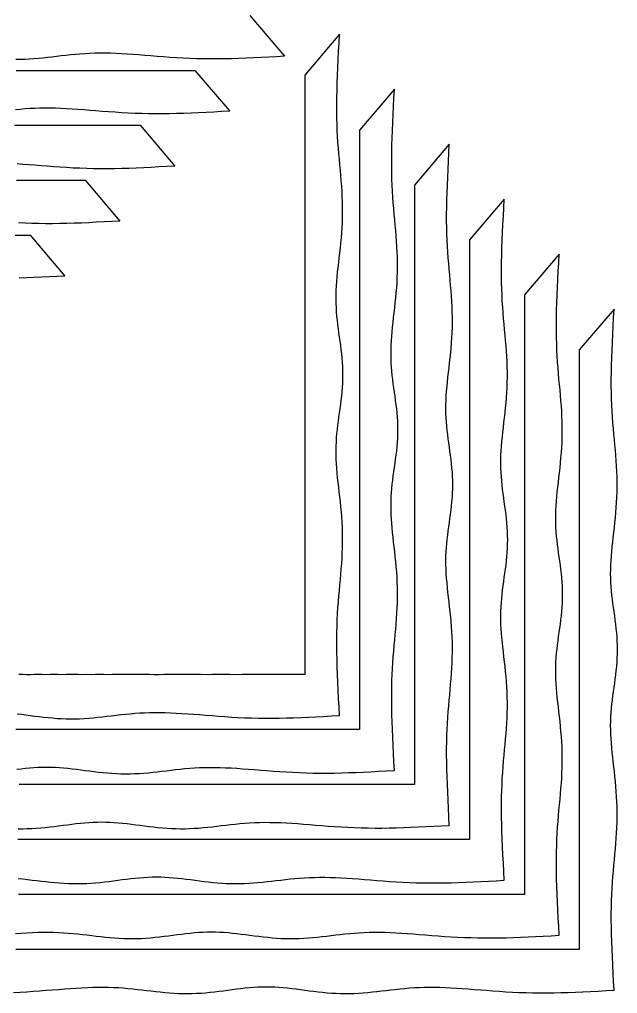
# Model space of a CAD drawing. Header units: metres. Extents: x 28 to 1492, y 12 to 1238.
# Drawn here: x 1165 to 1492, y 12 to 544 of the extents above; entities that cross this region are included whole.
import ezdxf

# ---------------------------------------------------------------- set-up
doc = ezdxf.new("R2010")
doc.units = ezdxf.units.M

msp = doc.modelspace()

# ---------------------------------------------------------------- linework, layer by layer
for points in [[(1291, 546.3), (1310, 524)], [(1163.94, 164.96), (1166.3, 164.67), (1168.67, 164.37), (1171.06, 164.05), (1173.46, 163.73), (1175.88, 163.43), (1178.31, 163.14), (1180.75, 162.88), (1183.2, 162.65), (1185.66, 162.46), (1188.13, 162.32), (1190.6, 162.23), (1193.08, 162.19), (1195.55, 162.21), (1198.03, 162.28), (1200.51, 162.4), (1202.98, 162.57), (1205.46, 162.77), (1207.94, 163.02), (1210.42, 163.29), (1212.91, 163.58), (1215.4, 163.88), (1217.92, 164.18), (1220.44, 164.47), (1222.99, 164.75), (1225.57, 165), (1228.18, 165.22), (1230.83, 165.4), (1233.52, 165.54), (1236.26, 165.63), (1239.05, 165.68), (1241.9, 165.67), (1244.8, 165.62), (1247.77, 165.51), (1250.81, 165.37), (1253.91, 165.19), (1257.07, 164.97), (1260.3, 164.73), (1263.59, 164.47), (1266.95, 164.2), (1270.36, 163.93), (1273.83, 163.66), (1277.35, 163.41), (1280.92, 163.18), (1284.54, 162.98), (1288.2, 162.82), (1291.91, 162.69), (1295.65, 162.6), (1299.43, 162.55), (1303.25, 162.55), (1307.11, 162.59), (1311.01, 162.68), (1314.95, 162.8), (1318.95, 162.95), (1323.01, 163.13), (1327.13, 163.33), (1331.33, 163.55), (1335.61, 163.78), (1339.99, 164), (1339.76, 168.74), (1339.53, 173.35), (1339.31, 177.84), (1339.1, 182.22), (1338.92, 186.47), (1338.76, 190.6), (1338.64, 194.62), (1338.55, 198.52), (1338.51, 202.3), (1338.51, 205.98), (1338.56, 209.56), (1338.65, 213.04), (1338.78, 216.42), (1338.95, 219.73), (1339.16, 222.96), (1339.39, 226.12), (1339.65, 229.22), (1339.92, 232.27), (1340.19, 235.28), (1340.47, 238.24), (1340.73, 241.18), (1340.98, 244.09), (1341.2, 246.98), (1341.39, 249.86), (1341.54, 252.72), (1341.64, 255.57), (1341.7, 258.41), (1341.7, 261.24), (1341.66, 264.06), (1341.57, 266.88), (1341.42, 269.67), (1341.24, 272.46), (1341.01, 275.22), (1340.75, 277.97), (1340.47, 280.69), (1340.17, 283.39), (1339.86, 286.06), (1339.56, 288.7), (1339.26, 291.31), (1338.98, 293.88), (1338.74, 296.42), (1338.52, 298.93), (1338.35, 301.4), (1338.23, 303.85), (1338.16, 306.26), (1338.14, 308.64), (1338.18, 311), (1338.27, 313.34), (1338.42, 315.66), (1338.61, 317.97), (1338.84, 320.26), (1339.11, 322.54), (1339.4, 324.82), (1339.72, 327.1), (1340.04, 329.37), (1340.36, 331.65), (1340.68, 333.93), (1340.97, 336.21), (1341.23, 338.5), (1341.46, 340.8), (1341.65, 343.09), (1341.78, 345.4), (1341.87, 347.7), (1341.9, 350), (1341.87, 352.3), (1341.78, 354.6), (1341.65, 356.91), (1341.46, 359.2), (1341.23, 361.5), (1340.97, 363.79), (1340.68, 366.07), (1340.36, 368.35), (1340.04, 370.63), (1339.72, 372.9), (1339.4, 375.18), (1339.11, 377.46), (1338.84, 379.74), (1338.61, 382.03), (1338.42, 384.34), (1338.27, 386.66), (1338.18, 389), (1338.14, 391.36), (1338.16, 393.74), (1338.23, 396.15), (1338.35, 398.6), (1338.52, 401.07), (1338.74, 403.58), (1338.98, 406.12), (1339.26, 408.69), (1339.56, 411.3), (1339.86, 413.94), (1340.17, 416.61), (1340.47, 419.31), (1340.75, 422.03), (1341.01, 424.78), (1341.24, 427.54), (1341.42, 430.33), (1341.57, 433.12), (1341.66, 435.94), (1341.7, 438.76), (1341.7, 441.59), (1341.64, 444.43), (1341.54, 447.28), (1341.39, 450.14), (1341.2, 453.02), (1340.98, 455.91), (1340.73, 458.82), (1340.47, 461.76), (1340.19, 464.72), (1339.92, 467.73), (1339.65, 470.78), (1339.39, 473.88), (1339.16, 477.04), (1338.95, 480.27), (1338.78, 483.58), (1338.65, 486.96), (1338.56, 490.44), (1338.51, 494.02), (1338.51, 497.7), (1338.55, 501.48), (1338.64, 505.38), (1338.76, 509.4), (1338.92, 513.53), (1339.1, 517.78), (1339.31, 522.16), (1339.53, 526.65), (1339.76, 531.26), (1340, 535.99), (1321, 513.69), (1321, 509.73), (1321, 505.85), (1320.99, 502.06), (1320.99, 498.36), (1321, 494.74), (1320.99, 491.2), (1320.99, 487.74), (1321, 484.34), (1321, 481.01), (1320.99, 477.75), (1320.99, 474.55), (1321, 471.4), (1321, 468.32), (1320.99, 465.29), (1321, 462.31), (1321, 459.38), (1320.99, 456.49), (1321, 453.66), (1321, 450.86), (1320.99, 448.11), (1320.99, 445.4), (1321, 442.73), (1321, 440.09), (1321, 437.49), (1320.99, 434.93), (1321, 432.39), (1321, 429.89), (1320.99, 427.42), (1321, 424.98), (1321, 422.56), (1320.99, 420.17), (1321, 417.8), (1321, 415.46), (1321, 413.14), (1321, 410.84), (1321, 408.57), (1320.99, 406.31), (1321, 404.07), (1320.99, 401.85), (1321, 399.65), (1321, 397.47), (1321, 395.3), (1320.99, 393.14), (1321, 391), (1321, 388.87), (1320.99, 386.76), (1320.99, 384.65), (1321, 382.56), (1321, 380.47), (1321, 378.4), (1321, 376.33), (1321, 374.28), (1321, 372.23), (1321, 370.19), (1321, 368.15), (1321, 366.12), (1321, 364.09), (1321, 362.07), (1321, 360.05), (1321, 358.04), (1321, 356.02), (1321, 354.01), (1321, 352), (1321, 350), (1321, 348), (1321, 345.99), (1321, 343.98), (1321, 341.96), (1321, 339.95), (1321, 337.93), (1321, 335.91), (1321, 333.88), (1321, 331.85), (1321, 329.81), (1321, 327.77), (1321, 325.72), (1321, 323.67), (1321, 321.6), (1320.99, 319.53), (1321, 317.44), (1321, 315.35), (1321, 313.24), (1320.99, 311.13), (1321, 309), (1321, 306.86), (1321, 304.7), (1321, 302.53), (1321, 300.35), (1321, 298.15), (1321, 295.93), (1321, 293.69), (1321, 291.43), (1321, 289.16), (1321, 286.86), (1321, 284.54), (1321, 282.2), (1321, 279.83), (1321, 277.44), (1321, 275.02), (1321, 272.58), (1321, 270.11), (1321, 267.61), (1321, 265.07), (1321, 262.51), (1321, 259.91), (1321, 257.27), (1321, 254.6), (1321, 251.89), (1321, 249.14), (1321, 246.34), (1321, 243.51), (1321, 240.62), (1321, 237.69), (1321, 234.71), (1321, 231.68), (1321, 228.6), (1321, 225.45), (1321, 222.25), (1321, 218.99), (1321, 215.66), (1321, 212.26), (1321, 208.8), (1321, 205.26), (1321, 201.64), (1320.99, 197.94), (1321, 194.15), (1321, 190.27), (1320.99, 186.31), (1316.85, 186.31), (1312.8, 186.31), (1308.85, 186.31), (1304.98, 186.31), (1301.2, 186.31), (1297.5, 186.31), (1293.88, 186.31), (1290.33, 186.31), (1286.85, 186.31), (1283.44, 186.3), (1280.1, 186.31), (1276.82, 186.31), (1273.59, 186.31), (1270.43, 186.31), (1267.31, 186.3), (1264.25, 186.31), (1261.24, 186.31), (1258.28, 186.31), (1255.36, 186.31), (1252.49, 186.31), (1249.66, 186.31), (1246.87, 186.31), (1244.11, 186.31), (1241.4, 186.3), (1238.72, 186.3), (1236.07, 186.31), (1233.46, 186.31), (1230.87, 186.31), (1228.32, 186.31), (1225.79, 186.31), (1223.3, 186.31), (1220.83, 186.31), (1218.38, 186.31), (1215.96, 186.31), (1213.56, 186.3), (1211.18, 186.31), (1208.82, 186.31), (1206.49, 186.31), (1204.17, 186.3), (1201.87, 186.31), (1199.58, 186.3), (1197.32, 186.31), (1195.07, 186.31), (1192.83, 186.31), (1190.6, 186.31), (1188.39, 186.3), (1186.2, 186.31), (1184.01, 186.31), (1181.83, 186.31), (1179.67, 186.3), (1177.51, 186.31), (1175.36, 186.31), (1173.22, 186.31), (1171.09, 186.3), (1168.96, 186.3), (1166.84, 186.31), (1164.72, 186.31)], [(1310, 524), (1305.61, 523.78), (1301.33, 523.55), (1297.13, 523.33), (1293.01, 523.13), (1288.95, 522.95), (1284.95, 522.8), (1281.01, 522.68), (1277.11, 522.59), (1273.25, 522.55), (1269.43, 522.55), (1265.65, 522.6), (1261.91, 522.69), (1258.2, 522.82), (1254.54, 522.98), (1250.92, 523.18), (1247.35, 523.41), (1243.83, 523.66), (1240.36, 523.93), (1236.95, 524.2), (1233.59, 524.47), (1230.3, 524.73), (1227.07, 524.97), (1223.91, 525.19), (1220.81, 525.37), (1217.77, 525.51), (1214.8, 525.62), (1211.9, 525.67), (1209.05, 525.68), (1206.26, 525.63), (1203.52, 525.54), (1200.83, 525.4), (1198.18, 525.22), (1195.57, 525), (1192.99, 524.75), (1190.44, 524.47), (1187.92, 524.18), (1185.4, 523.88), (1182.91, 523.58), (1180.42, 523.29), (1177.94, 523.02), (1175.46, 522.77), (1172.98, 522.57), (1170.51, 522.4), (1168.03, 522.28), (1165.55, 522.21), (1163.08, 522.19)], [(1163.3, 516.31), (1165.79, 516.31), (1168.32, 516.31), (1170.87, 516.3), (1173.46, 516.31), (1176.07, 516.3), (1178.72, 516.31), (1181.4, 516.31), (1184.11, 516.3), (1186.87, 516.31), (1189.66, 516.3), (1192.49, 516.31), (1195.36, 516.3), (1198.28, 516.3), (1201.24, 516.31), (1204.25, 516.3), (1207.31, 516.31), (1210.43, 516.31), (1213.59, 516.3), (1216.82, 516.31), (1220.1, 516.3), (1223.44, 516.3), (1226.85, 516.31), (1230.33, 516.31), (1233.88, 516.31), (1237.5, 516.3), (1241.2, 516.31), (1244.98, 516.31), (1248.85, 516.3), (1252.8, 516.3), (1256.85, 516.31), (1261, 516.3), (1280, 494)], [(1163.7, 134.67), (1166.06, 134.96), (1168.41, 135.22), (1170.74, 135.44), (1173.07, 135.62), (1175.38, 135.76), (1177.7, 135.84), (1180, 135.86), (1182.3, 135.84), (1184.62, 135.76), (1186.93, 135.62), (1189.26, 135.44), (1191.59, 135.22), (1193.94, 134.96), (1196.3, 134.67), (1198.67, 134.37), (1201.06, 134.05), (1203.46, 133.73), (1205.88, 133.43), (1208.31, 133.14), (1210.75, 132.88), (1213.2, 132.65), (1215.66, 132.46), (1218.13, 132.32), (1220.6, 132.23), (1223.08, 132.19), (1225.55, 132.21), (1228.03, 132.28), (1230.51, 132.4), (1232.98, 132.57), (1235.46, 132.77), (1237.94, 133.02), (1240.42, 133.29), (1242.91, 133.58), (1245.4, 133.88), (1247.92, 134.18), (1250.44, 134.47), (1252.99, 134.75), (1255.57, 135), (1258.18, 135.22), (1260.83, 135.4), (1263.52, 135.54), (1266.26, 135.63), (1269.05, 135.68), (1271.9, 135.67), (1274.8, 135.62), (1277.77, 135.51), (1280.81, 135.37), (1283.91, 135.19), (1287.07, 134.97), (1290.3, 134.73), (1293.59, 134.47), (1296.95, 134.2), (1300.36, 133.93), (1303.83, 133.66), (1307.35, 133.41), (1310.92, 133.18), (1314.54, 132.98), (1318.2, 132.82), (1321.91, 132.69), (1325.65, 132.6), (1329.43, 132.55), (1333.25, 132.55), (1337.11, 132.59), (1341.01, 132.68), (1344.95, 132.8), (1348.95, 132.95), (1353.01, 133.13), (1357.13, 133.33), (1361.33, 133.55), (1365.61, 133.78), (1369.99, 134), (1369.76, 138.74), (1369.53, 143.35), (1369.31, 147.84), (1369.1, 152.22), (1368.92, 156.47), (1368.76, 160.6), (1368.64, 164.62), (1368.55, 168.52), (1368.51, 172.3), (1368.51, 175.98), (1368.56, 179.56), (1368.65, 183.04), (1368.78, 186.42), (1368.95, 189.73), (1369.16, 192.96), (1369.39, 196.12), (1369.65, 199.22), (1369.92, 202.27), (1370.19, 205.28), (1370.47, 208.24), (1370.73, 211.18), (1370.98, 214.09), (1371.2, 216.98), (1371.39, 219.86), (1371.54, 222.72), (1371.64, 225.57), (1371.7, 228.41), (1371.7, 231.24), (1371.66, 234.06), (1371.57, 236.88), (1371.42, 239.67), (1371.24, 242.46), (1371.01, 245.22), (1370.75, 247.97), (1370.47, 250.69), (1370.17, 253.39), (1369.86, 256.06), (1369.56, 258.7), (1369.26, 261.31), (1368.98, 263.88), (1368.74, 266.42), (1368.52, 268.93), (1368.35, 271.4), (1368.23, 273.85), (1368.16, 276.26), (1368.14, 278.64), (1368.18, 281), (1368.27, 283.34), (1368.42, 285.66), (1368.61, 287.97), (1368.84, 290.26), (1369.11, 292.54), (1369.4, 294.82), (1369.72, 297.1), (1370.04, 299.37), (1370.36, 301.65), (1370.68, 303.93), (1370.97, 306.21), (1371.23, 308.5), (1371.46, 310.8), (1371.65, 313.09), (1371.78, 315.4), (1371.87, 317.7), (1371.9, 320), (1371.87, 322.3), (1371.78, 324.6), (1371.65, 326.91), (1371.46, 329.2), (1371.23, 331.5), (1370.97, 333.79), (1370.68, 336.07), (1370.36, 338.35), (1370.04, 340.63), (1369.72, 342.9), (1369.4, 345.18), (1369.11, 347.46), (1368.84, 349.74), (1368.61, 352.03), (1368.42, 354.34), (1368.27, 356.66), (1368.18, 359), (1368.14, 361.36), (1368.16, 363.74), (1368.23, 366.15), (1368.35, 368.6), (1368.52, 371.07), (1368.74, 373.58), (1368.98, 376.12), (1369.26, 378.69), (1369.56, 381.3), (1369.86, 383.94), (1370.17, 386.61), (1370.47, 389.31), (1370.75, 392.03), (1371.01, 394.78), (1371.24, 397.54), (1371.42, 400.33), (1371.57, 403.12), (1371.66, 405.94), (1371.7, 408.76), (1371.7, 411.59), (1371.64, 414.43), (1371.54, 417.28), (1371.39, 420.14), (1371.2, 423.02), (1370.98, 425.91), (1370.73, 428.82), (1370.47, 431.76), (1370.19, 434.72), (1369.92, 437.73), (1369.65, 440.78), (1369.39, 443.88), (1369.16, 447.04), (1368.95, 450.27), (1368.78, 453.58), (1368.65, 456.96), (1368.56, 460.44), (1368.51, 464.02), (1368.51, 467.7), (1368.55, 471.48), (1368.64, 475.38), (1368.76, 479.4), (1368.92, 483.53), (1369.1, 487.78), (1369.31, 492.16), (1369.53, 496.65), (1369.76, 501.26), (1370, 505.99), (1351, 483.69), (1351, 479.73), (1351, 475.85), (1350.99, 472.06), (1350.99, 468.36), (1351, 464.74), (1350.99, 461.2), (1350.99, 457.74), (1351, 454.34), (1351, 451.01), (1350.99, 447.75), (1350.99, 444.55), (1351, 441.4), (1351, 438.32), (1350.99, 435.29), (1351, 432.31), (1351, 429.38), (1350.99, 426.49), (1351, 423.66), (1351, 420.86), (1350.99, 418.11), (1350.99, 415.4), (1351, 412.73), (1351, 410.09), (1351, 407.49), (1350.99, 404.93), (1351, 402.39), (1351, 399.89), (1350.99, 397.42), (1351, 394.98), (1351, 392.56), (1350.99, 390.17), (1351, 387.8), (1351, 385.46), (1351, 383.14), (1351, 380.84), (1351, 378.57), (1350.99, 376.31), (1351, 374.07), (1350.99, 371.85), (1351, 369.65), (1351, 367.47), (1351, 365.3), (1350.99, 363.14), (1351, 361), (1351, 358.87), (1350.99, 356.76), (1350.99, 354.65), (1351, 352.56), (1351, 350.47), (1351, 348.4), (1351, 346.33), (1351, 344.28), (1351, 342.23), (1351, 340.19), (1351, 338.15), (1351, 336.12), (1351, 334.09), (1351, 332.07), (1351, 330.05), (1351, 328.04), (1351, 326.02), (1351, 324.01), (1351, 322), (1351, 320), (1351, 318), (1351, 315.99), (1351, 313.98), (1351, 311.96), (1351, 309.95), (1351, 307.93), (1351, 305.91), (1351, 303.88), (1351, 301.85), (1351, 299.81), (1351, 297.77), (1351, 295.72), (1351, 293.67), (1351, 291.6), (1350.99, 289.53), (1351, 287.44), (1351, 285.35), (1351, 283.24), (1350.99, 281.13), (1351, 279), (1351, 276.86), (1351, 274.7), (1351, 272.53), (1351, 270.35), (1351, 268.15), (1351, 265.93), (1351, 263.69), (1351, 261.43), (1351, 259.16), (1351, 256.86), (1351, 254.54), (1351, 252.2), (1351, 249.83), (1351, 247.44), (1351, 245.02), (1351, 242.58), (1351, 240.11), (1351, 237.61), (1351, 235.07), (1351, 232.51), (1351, 229.91), (1351, 227.27), (1351, 224.6), (1351, 221.89), (1351, 219.14), (1351, 216.34), (1351, 213.51), (1351, 210.62), (1351, 207.69), (1351, 204.71), (1351, 201.68), (1351, 198.6), (1351, 195.45), (1351, 192.25), (1351, 188.99), (1351, 185.66), (1351, 182.26), (1351, 178.8), (1351, 175.26), (1351, 171.64), (1350.99, 167.94), (1351, 164.15), (1351, 160.27), (1350.99, 156.31), (1346.85, 156.31), (1342.8, 156.31), (1338.85, 156.31), (1334.98, 156.31), (1331.2, 156.31), (1327.5, 156.31), (1323.88, 156.31), (1320.33, 156.31), (1316.85, 156.31), (1313.44, 156.3), (1310.1, 156.31), (1306.82, 156.31), (1303.59, 156.31), (1300.43, 156.31), (1297.31, 156.3), (1294.25, 156.31), (1291.24, 156.31), (1288.28, 156.31), (1285.36, 156.31), (1282.49, 156.31), (1279.66, 156.31), (1276.87, 156.31), (1274.11, 156.31), (1271.4, 156.3), (1268.72, 156.3), (1266.07, 156.31), (1263.46, 156.31), (1260.87, 156.31), (1258.32, 156.31), (1255.79, 156.31), (1253.3, 156.31), (1250.83, 156.31), (1248.38, 156.31), (1245.96, 156.31), (1243.56, 156.3), (1241.18, 156.31), (1238.82, 156.31), (1236.49, 156.31), (1234.17, 156.3), (1231.87, 156.31), (1229.58, 156.3), (1227.32, 156.31), (1225.07, 156.31), (1222.83, 156.31), (1220.6, 156.31), (1218.39, 156.3), (1216.2, 156.31), (1214.01, 156.31), (1211.83, 156.31), (1209.67, 156.3), (1207.51, 156.31), (1205.36, 156.31), (1203.22, 156.31), (1201.09, 156.3), (1198.96, 156.3), (1196.84, 156.31), (1194.72, 156.31), (1192.61, 156.31), (1190.5, 156.3), (1188.4, 156.3), (1186.29, 156.31), (1184.19, 156.31), (1182.09, 156.31), (1180, 156.3), (1177.91, 156.31), (1175.81, 156.31), (1173.71, 156.3), (1171.6, 156.3), (1169.5, 156.3), (1167.39, 156.31), (1165.28, 156.31), (1163.16, 156.31)], [(1280, 494), (1275.61, 493.78), (1271.33, 493.55), (1267.13, 493.33), (1263.01, 493.13), (1258.95, 492.95), (1254.95, 492.8), (1251.01, 492.68), (1247.11, 492.59), (1243.25, 492.55), (1239.43, 492.55), (1235.65, 492.6), (1231.91, 492.69), (1228.2, 492.82), (1224.54, 492.98), (1220.92, 493.18), (1217.35, 493.41), (1213.83, 493.66), (1210.36, 493.93), (1206.95, 494.2), (1203.59, 494.47), (1200.3, 494.73), (1197.07, 494.97), (1193.91, 495.19), (1190.81, 495.37), (1187.77, 495.51), (1184.8, 495.62), (1181.9, 495.67), (1179.05, 495.68), (1176.26, 495.63), (1173.52, 495.54), (1170.83, 495.4), (1168.18, 495.22), (1165.57, 495), (1162.99, 494.75)], [(1162.49, 486.31), (1165.36, 486.3), (1168.28, 486.3), (1171.24, 486.31), (1174.25, 486.3), (1177.31, 486.31), (1180.43, 486.31), (1183.59, 486.3), (1186.82, 486.31), (1190.1, 486.3), (1193.44, 486.3), (1196.85, 486.31), (1200.33, 486.31), (1203.88, 486.31), (1207.5, 486.3), (1211.2, 486.31), (1214.98, 486.31), (1218.85, 486.3), (1222.8, 486.3), (1226.85, 486.31), (1231, 486.3), (1250, 464)], [(1164.45, 102.21), (1166.92, 102.19), (1169.4, 102.23), (1171.87, 102.32), (1174.34, 102.46), (1176.8, 102.65), (1179.25, 102.88), (1181.69, 103.14), (1184.12, 103.43), (1186.54, 103.73), (1188.94, 104.05), (1191.33, 104.37), (1193.7, 104.67), (1196.06, 104.96), (1198.41, 105.22), (1200.74, 105.44), (1203.07, 105.62), (1205.38, 105.76), (1207.7, 105.84), (1210, 105.86), (1212.3, 105.84), (1214.62, 105.76), (1216.93, 105.62), (1219.26, 105.44), (1221.59, 105.22), (1223.94, 104.96), (1226.3, 104.67), (1228.67, 104.37), (1231.06, 104.05), (1233.46, 103.73), (1235.88, 103.43), (1238.31, 103.14), (1240.75, 102.88), (1243.2, 102.65), (1245.66, 102.46), (1248.13, 102.32), (1250.6, 102.23), (1253.08, 102.19), (1255.55, 102.21), (1258.03, 102.28), (1260.51, 102.4), (1262.98, 102.57), (1265.46, 102.77), (1267.94, 103.02), (1270.42, 103.29), (1272.91, 103.58), (1275.4, 103.88), (1277.92, 104.18), (1280.44, 104.47), (1282.99, 104.75), (1285.57, 105), (1288.18, 105.22), (1290.83, 105.4), (1293.52, 105.54), (1296.26, 105.63), (1299.05, 105.68), (1301.9, 105.67), (1304.8, 105.62), (1307.77, 105.51), (1310.81, 105.37), (1313.91, 105.19), (1317.07, 104.97), (1320.3, 104.73), (1323.59, 104.47), (1326.95, 104.2), (1330.36, 103.93), (1333.83, 103.66), (1337.35, 103.41), (1340.92, 103.18), (1344.54, 102.98), (1348.2, 102.82), (1351.91, 102.69), (1355.65, 102.6), (1359.43, 102.55), (1363.25, 102.55), (1367.11, 102.59), (1371.01, 102.68), (1374.95, 102.8), (1378.95, 102.95), (1383.01, 103.13), (1387.13, 103.33), (1391.33, 103.55), (1395.61, 103.78), (1399.99, 104), (1399.76, 108.74), (1399.53, 113.35), (1399.31, 117.84), (1399.1, 122.22), (1398.92, 126.47), (1398.76, 130.6), (1398.64, 134.62), (1398.55, 138.52), (1398.51, 142.3), (1398.51, 145.98), (1398.56, 149.56), (1398.65, 153.04), (1398.78, 156.42), (1398.95, 159.73), (1399.16, 162.96), (1399.39, 166.12), (1399.65, 169.22), (1399.92, 172.27), (1400.19, 175.28), (1400.47, 178.24), (1400.73, 181.18), (1400.98, 184.09), (1401.2, 186.98), (1401.39, 189.86), (1401.54, 192.72), (1401.64, 195.57), (1401.7, 198.41), (1401.7, 201.24), (1401.66, 204.06), (1401.57, 206.88), (1401.42, 209.67), (1401.24, 212.46), (1401.01, 215.22), (1400.75, 217.97), (1400.47, 220.69), (1400.17, 223.39), (1399.86, 226.06), (1399.56, 228.7), (1399.26, 231.31), (1398.98, 233.88), (1398.74, 236.42), (1398.52, 238.93), (1398.35, 241.4), (1398.23, 243.85), (1398.16, 246.26), (1398.14, 248.64), (1398.18, 251), (1398.27, 253.34), (1398.42, 255.66), (1398.61, 257.97), (1398.84, 260.26), (1399.11, 262.54), (1399.4, 264.82), (1399.72, 267.1), (1400.04, 269.37), (1400.36, 271.65), (1400.68, 273.93), (1400.97, 276.21), (1401.23, 278.5), (1401.46, 280.8), (1401.65, 283.09), (1401.78, 285.4), (1401.87, 287.7), (1401.9, 290), (1401.87, 292.3), (1401.78, 294.6), (1401.65, 296.91), (1401.46, 299.2), (1401.23, 301.5), (1400.97, 303.79), (1400.68, 306.07), (1400.36, 308.35), (1400.04, 310.63), (1399.72, 312.9), (1399.4, 315.18), (1399.11, 317.46), (1398.84, 319.74), (1398.61, 322.03), (1398.42, 324.34), (1398.27, 326.66), (1398.18, 329), (1398.14, 331.36), (1398.16, 333.74), (1398.23, 336.15), (1398.35, 338.6), (1398.52, 341.07), (1398.74, 343.58), (1398.98, 346.12), (1399.26, 348.69), (1399.56, 351.3), (1399.86, 353.94), (1400.17, 356.61), (1400.47, 359.31), (1400.75, 362.03), (1401.01, 364.78), (1401.24, 367.54), (1401.42, 370.33), (1401.57, 373.12), (1401.66, 375.94), (1401.7, 378.76), (1401.7, 381.59), (1401.64, 384.43), (1401.54, 387.28), (1401.39, 390.14), (1401.2, 393.02), (1400.98, 395.91), (1400.73, 398.82), (1400.47, 401.76), (1400.19, 404.72), (1399.92, 407.73), (1399.65, 410.78), (1399.39, 413.88), (1399.16, 417.04), (1398.95, 420.27), (1398.78, 423.58), (1398.65, 426.96), (1398.56, 430.44), (1398.51, 434.02), (1398.51, 437.7), (1398.55, 441.48), (1398.64, 445.38), (1398.76, 449.4), (1398.92, 453.53), (1399.1, 457.78), (1399.31, 462.16), (1399.53, 466.65), (1399.76, 471.26), (1400, 475.99), (1381, 453.69), (1381, 449.73), (1381, 445.85), (1380.99, 442.06), (1380.99, 438.36), (1381, 434.74), (1380.99, 431.2), (1380.99, 427.74), (1381, 424.34), (1381, 421.01), (1380.99, 417.75), (1380.99, 414.55), (1381, 411.4), (1381, 408.32), (1380.99, 405.29), (1381, 402.31), (1381, 399.38), (1380.99, 396.49), (1381, 393.66), (1381, 390.86), (1380.99, 388.11), (1380.99, 385.4), (1381, 382.73), (1381, 380.09), (1381, 377.49), (1380.99, 374.93), (1381, 372.39), (1381, 369.89), (1380.99, 367.42), (1381, 364.98), (1381, 362.56), (1380.99, 360.17), (1381, 357.8), (1381, 355.46), (1381, 353.14), (1381, 350.84), (1381, 348.57), (1380.99, 346.31), (1381, 344.07), (1380.99, 341.85), (1381, 339.65), (1381, 337.47), (1381, 335.3), (1380.99, 333.14), (1381, 331), (1381, 328.87), (1380.99, 326.76), (1380.99, 324.65), (1381, 322.56), (1381, 320.47), (1381, 318.4), (1381, 316.33), (1381, 314.28), (1381, 312.23), (1381, 310.19), (1381, 308.15), (1381, 306.12), (1381, 304.09), (1381, 302.07), (1381, 300.05), (1381, 298.04), (1381, 296.02), (1381, 294.01), (1381, 292), (1381, 290), (1381, 288), (1381, 285.99), (1381, 283.98), (1381, 281.96), (1381, 279.95), (1381, 277.93), (1381, 275.91), (1381, 273.88), (1381, 271.85), (1381, 269.81), (1381, 267.77), (1381, 265.72), (1381, 263.67), (1381, 261.6), (1380.99, 259.53), (1381, 257.44), (1381, 255.35), (1381, 253.24), (1380.99, 251.13), (1381, 249), (1381, 246.86), (1381, 244.7), (1381, 242.53), (1381, 240.35), (1381, 238.15), (1381, 235.93), (1381, 233.69), (1381, 231.43), (1381, 229.16), (1381, 226.86), (1381, 224.54), (1381, 222.2), (1381, 219.83), (1381, 217.44), (1381, 215.02), (1381, 212.58), (1381, 210.11), (1381, 207.61), (1381, 205.07), (1381, 202.51), (1381, 199.91), (1381, 197.27), (1381, 194.6), (1381, 191.89), (1381, 189.14), (1381, 186.34), (1381, 183.51), (1381, 180.62), (1381, 177.69), (1381, 174.71), (1381, 171.68), (1381, 168.6), (1381, 165.45), (1381, 162.25), (1381, 158.99), (1381, 155.66), (1381, 152.26), (1381, 148.8), (1381, 145.26), (1381, 141.64), (1380.99, 137.94), (1381, 134.15), (1381, 130.27), (1380.99, 126.31), (1376.85, 126.31), (1372.8, 126.31), (1368.85, 126.31), (1364.98, 126.31), (1361.2, 126.31), (1357.5, 126.31), (1353.88, 126.31), (1350.33, 126.31), (1346.85, 126.31), (1343.44, 126.3), (1340.1, 126.31), (1336.82, 126.31), (1333.59, 126.31), (1330.43, 126.31), (1327.31, 126.3), (1324.25, 126.31), (1321.24, 126.31), (1318.28, 126.31), (1315.36, 126.31), (1312.49, 126.31), (1309.66, 126.31), (1306.87, 126.31), (1304.11, 126.31), (1301.4, 126.3), (1298.72, 126.3), (1296.07, 126.31), (1293.46, 126.31), (1290.87, 126.31), (1288.32, 126.31), (1285.79, 126.31), (1283.3, 126.31), (1280.83, 126.31), (1278.38, 126.31), (1275.96, 126.31), (1273.56, 126.3), (1271.18, 126.31), (1268.82, 126.31), (1266.49, 126.31), (1264.17, 126.3), (1261.87, 126.31), (1259.58, 126.3), (1257.32, 126.31), (1255.07, 126.31), (1252.83, 126.31), (1250.6, 126.31), (1248.39, 126.3), (1246.2, 126.31), (1244.01, 126.31), (1241.83, 126.31), (1239.67, 126.3), (1237.51, 126.31), (1235.36, 126.31), (1233.22, 126.31), (1231.09, 126.3), (1228.96, 126.3), (1226.84, 126.31), (1224.72, 126.31), (1222.61, 126.31), (1220.5, 126.3), (1218.4, 126.3), (1216.29, 126.31), (1214.19, 126.31), (1212.09, 126.31), (1210, 126.3), (1207.91, 126.31), (1205.81, 126.31), (1203.71, 126.3), (1201.6, 126.3), (1199.5, 126.3), (1197.39, 126.31), (1195.28, 126.31), (1193.16, 126.31), (1191.04, 126.3), (1188.91, 126.3), (1186.78, 126.31), (1184.64, 126.31), (1182.49, 126.31), (1180.33, 126.31), (1178.17, 126.31), (1175.99, 126.3), (1173.8, 126.31), (1171.61, 126.31), (1169.4, 126.31), (1167.17, 126.3), (1164.93, 126.31)], [(1250, 464), (1245.61, 463.78), (1241.33, 463.55), (1237.13, 463.33), (1233.01, 463.13), (1228.95, 462.95), (1224.95, 462.8), (1221.01, 462.68), (1217.11, 462.59), (1213.25, 462.55), (1209.43, 462.55), (1205.65, 462.6), (1201.91, 462.69), (1198.2, 462.82), (1194.54, 462.98), (1190.92, 463.18), (1187.35, 463.41), (1183.83, 463.66), (1180.36, 463.93), (1176.95, 464.2), (1173.59, 464.47), (1170.3, 464.73), (1167.07, 464.97), (1163.91, 465.19)], [(1163.44, 456.3), (1166.85, 456.31), (1170.33, 456.31), (1173.88, 456.31), (1177.5, 456.3), (1181.2, 456.31), (1184.98, 456.31), (1188.85, 456.3), (1192.8, 456.3), (1196.85, 456.31), (1201, 456.3), (1220, 434)], [(1164.43, 75), (1167.01, 74.75), (1169.56, 74.47), (1172.08, 74.18), (1174.6, 73.88), (1177.09, 73.58), (1179.58, 73.29), (1182.06, 73.02), (1184.54, 72.77), (1187.02, 72.57), (1189.49, 72.4), (1191.97, 72.28), (1194.45, 72.21), (1196.92, 72.19), (1199.4, 72.23), (1201.87, 72.32), (1204.34, 72.46), (1206.8, 72.65), (1209.25, 72.88), (1211.69, 73.14), (1214.12, 73.43), (1216.54, 73.73), (1218.94, 74.05), (1221.33, 74.37), (1223.7, 74.67), (1226.06, 74.96), (1228.41, 75.22), (1230.74, 75.44), (1233.07, 75.62), (1235.38, 75.76), (1237.7, 75.84), (1240, 75.86), (1242.3, 75.84), (1244.62, 75.76), (1246.93, 75.62), (1249.26, 75.44), (1251.59, 75.22), (1253.94, 74.96), (1256.3, 74.67), (1258.67, 74.37), (1261.06, 74.05), (1263.46, 73.73), (1265.88, 73.43), (1268.31, 73.14), (1270.75, 72.88), (1273.2, 72.65), (1275.66, 72.46), (1278.13, 72.32), (1280.6, 72.23), (1283.08, 72.19), (1285.55, 72.21), (1288.03, 72.28), (1290.51, 72.4), (1292.98, 72.57), (1295.46, 72.77), (1297.94, 73.02), (1300.42, 73.29), (1302.91, 73.58), (1305.4, 73.88), (1307.92, 74.18), (1310.44, 74.47), (1312.99, 74.75), (1315.57, 75), (1318.18, 75.22), (1320.83, 75.4), (1323.52, 75.54), (1326.26, 75.63), (1329.05, 75.68), (1331.9, 75.67), (1334.8, 75.62), (1337.77, 75.51), (1340.81, 75.37), (1343.91, 75.19), (1347.07, 74.97), (1350.3, 74.73), (1353.59, 74.47), (1356.95, 74.2), (1360.36, 73.93), (1363.83, 73.66), (1367.35, 73.41), (1370.92, 73.18), (1374.54, 72.98), (1378.2, 72.82), (1381.91, 72.69), (1385.65, 72.6), (1389.43, 72.55), (1393.25, 72.55), (1397.11, 72.59), (1401.01, 72.68), (1404.95, 72.8), (1408.95, 72.95), (1413.01, 73.13), (1417.13, 73.33), (1421.33, 73.55), (1425.61, 73.78), (1429.99, 74), (1429.76, 78.74), (1429.53, 83.35), (1429.31, 87.84), (1429.1, 92.22), (1428.92, 96.47), (1428.76, 100.6), (1428.64, 104.62), (1428.55, 108.52), (1428.51, 112.3), (1428.51, 115.98), (1428.56, 119.56), (1428.65, 123.04), (1428.78, 126.42), (1428.95, 129.73), (1429.16, 132.96), (1429.39, 136.12), (1429.65, 139.22), (1429.92, 142.27), (1430.19, 145.28), (1430.47, 148.24), (1430.73, 151.18), (1430.98, 154.09), (1431.2, 156.98), (1431.39, 159.86), (1431.54, 162.72), (1431.64, 165.57), (1431.7, 168.41), (1431.7, 171.24), (1431.66, 174.06), (1431.57, 176.88), (1431.42, 179.67), (1431.24, 182.46), (1431.01, 185.22), (1430.75, 187.97), (1430.47, 190.69), (1430.17, 193.39), (1429.86, 196.06), (1429.56, 198.7), (1429.26, 201.31), (1428.98, 203.88), (1428.74, 206.42), (1428.52, 208.93), (1428.35, 211.4), (1428.23, 213.85), (1428.16, 216.26), (1428.14, 218.64), (1428.18, 221), (1428.27, 223.34), (1428.42, 225.66), (1428.61, 227.97), (1428.84, 230.26), (1429.11, 232.54), (1429.4, 234.82), (1429.72, 237.1), (1430.04, 239.37), (1430.36, 241.65), (1430.68, 243.93), (1430.97, 246.21), (1431.23, 248.5), (1431.46, 250.8), (1431.65, 253.09), (1431.78, 255.4), (1431.87, 257.7), (1431.9, 260), (1431.87, 262.3), (1431.78, 264.6), (1431.65, 266.91), (1431.46, 269.2), (1431.23, 271.5), (1430.97, 273.79), (1430.68, 276.07), (1430.36, 278.35), (1430.04, 280.63), (1429.72, 282.9), (1429.4, 285.18), (1429.11, 287.46), (1428.84, 289.74), (1428.61, 292.03), (1428.42, 294.34), (1428.27, 296.66), (1428.18, 299), (1428.14, 301.36), (1428.16, 303.74), (1428.23, 306.15), (1428.35, 308.6), (1428.52, 311.07), (1428.74, 313.58), (1428.98, 316.12), (1429.26, 318.69), (1429.56, 321.3), (1429.86, 323.94), (1430.17, 326.61), (1430.47, 329.31), (1430.75, 332.03), (1431.01, 334.78), (1431.24, 337.54), (1431.42, 340.33), (1431.57, 343.12), (1431.66, 345.94), (1431.7, 348.76), (1431.7, 351.59), (1431.64, 354.43), (1431.54, 357.28), (1431.39, 360.14), (1431.2, 363.02), (1430.98, 365.91), (1430.73, 368.82), (1430.47, 371.76), (1430.19, 374.72), (1429.92, 377.73), (1429.65, 380.78), (1429.39, 383.88), (1429.16, 387.04), (1428.95, 390.27), (1428.78, 393.58), (1428.65, 396.96), (1428.56, 400.44), (1428.51, 404.02), (1428.51, 407.7), (1428.55, 411.48), (1428.64, 415.38), (1428.76, 419.4), (1428.92, 423.53), (1429.1, 427.78), (1429.31, 432.16), (1429.53, 436.65), (1429.76, 441.26), (1430, 445.99), (1411, 423.69), (1411, 419.73), (1411, 415.85), (1410.99, 412.06), (1410.99, 408.36), (1411, 404.74), (1410.99, 401.2), (1410.99, 397.74), (1411, 394.34), (1411, 391.01), (1410.99, 387.75), (1410.99, 384.55), (1411, 381.4), (1411, 378.32), (1410.99, 375.29), (1411, 372.31), (1411, 369.38), (1410.99, 366.49), (1411, 363.66), (1411, 360.86), (1410.99, 358.11), (1410.99, 355.4), (1411, 352.73), (1411, 350.09), (1411, 347.49), (1410.99, 344.93), (1411, 342.39), (1411, 339.89), (1410.99, 337.42), (1411, 334.98), (1411, 332.56), (1410.99, 330.17), (1411, 327.8), (1411, 325.46), (1411, 323.14), (1411, 320.84), (1411, 318.57), (1410.99, 316.31), (1411, 314.07), (1410.99, 311.85), (1411, 309.65), (1411, 307.47), (1411, 305.3), (1410.99, 303.14), (1411, 301), (1411, 298.87), (1410.99, 296.76), (1410.99, 294.65), (1411, 292.56), (1411, 290.47), (1411, 288.4), (1411, 286.33), (1411, 284.28), (1411, 282.23), (1411, 280.19), (1411, 278.15), (1411, 276.12), (1411, 274.09), (1411, 272.07), (1411, 270.05), (1411, 268.04), (1411, 266.02), (1411, 264.01), (1411, 262), (1411, 260), (1411, 258), (1411, 255.99), (1411, 253.98), (1411, 251.96), (1411, 249.95), (1411, 247.93), (1411, 245.91), (1411, 243.88), (1411, 241.85), (1411, 239.81), (1411, 237.77), (1411, 235.72), (1411, 233.67), (1411, 231.6), (1410.99, 229.53), (1411, 227.44), (1411, 225.35), (1411, 223.24), (1410.99, 221.13), (1411, 219), (1411, 216.86), (1411, 214.7), (1411, 212.53), (1411, 210.35), (1411, 208.15), (1411, 205.93), (1411, 203.69), (1411, 201.43), (1411, 199.16), (1411, 196.86), (1411, 194.54), (1411, 192.2), (1411, 189.83), (1411, 187.44), (1411, 185.02), (1411, 182.58), (1411, 180.11), (1411, 177.61), (1411, 175.07), (1411, 172.51), (1411, 169.91), (1411, 167.27), (1411, 164.6), (1411, 161.89), (1411, 159.14), (1411, 156.34), (1411, 153.51), (1411, 150.62), (1411, 147.69), (1411, 144.71), (1411, 141.68), (1411, 138.6), (1411, 135.45), (1411, 132.25), (1411, 128.99), (1411, 125.66), (1411, 122.26), (1411, 118.8), (1411, 115.26), (1411, 111.64), (1410.99, 107.94), (1411, 104.15), (1411, 100.27), (1410.99, 96.31), (1406.85, 96.31), (1402.8, 96.31), (1398.85, 96.31), (1394.98, 96.31), (1391.2, 96.31), (1387.5, 96.31), (1383.88, 96.31), (1380.33, 96.31), (1376.85, 96.31), (1373.44, 96.3), (1370.1, 96.31), (1366.82, 96.31), (1363.59, 96.31), (1360.43, 96.31), (1357.31, 96.3), (1354.25, 96.31), (1351.24, 96.31), (1348.28, 96.31), (1345.36, 96.31), (1342.49, 96.31), (1339.66, 96.31), (1336.87, 96.31), (1334.11, 96.31), (1331.4, 96.3), (1328.72, 96.3), (1326.07, 96.31), (1323.46, 96.31), (1320.87, 96.31), (1318.32, 96.31), (1315.79, 96.31), (1313.3, 96.31), (1310.83, 96.31), (1308.38, 96.31), (1305.96, 96.31), (1303.56, 96.3), (1301.18, 96.31), (1298.82, 96.31), (1296.49, 96.31), (1294.17, 96.3), (1291.87, 96.31), (1289.58, 96.3), (1287.32, 96.31), (1285.07, 96.31), (1282.83, 96.31), (1280.6, 96.31), (1278.39, 96.3), (1276.2, 96.31), (1274.01, 96.31), (1271.83, 96.31), (1269.67, 96.3), (1267.51, 96.31), (1265.36, 96.31), (1263.22, 96.31), (1261.09, 96.3), (1258.96, 96.3), (1256.84, 96.31), (1254.72, 96.31), (1252.61, 96.31), (1250.5, 96.3), (1248.4, 96.3), (1246.29, 96.31), (1244.19, 96.31), (1242.09, 96.31), (1240, 96.3), (1237.91, 96.31), (1235.81, 96.31), (1233.71, 96.3), (1231.6, 96.3), (1229.5, 96.3), (1227.39, 96.31), (1225.28, 96.31), (1223.16, 96.31), (1221.04, 96.3), (1218.91, 96.3), (1216.78, 96.31), (1214.64, 96.31), (1212.49, 96.31), (1210.33, 96.31), (1208.17, 96.31), (1205.99, 96.3), (1203.8, 96.31), (1201.61, 96.31), (1199.4, 96.31), (1197.17, 96.3), (1194.93, 96.31), (1192.68, 96.3), (1190.42, 96.3), (1188.13, 96.31), (1185.83, 96.31), (1183.51, 96.31), (1181.18, 96.3), (1178.82, 96.31), (1176.44, 96.31), (1174.04, 96.31), (1171.62, 96.31), (1169.17, 96.31), (1166.7, 96.31), (1164.21, 96.31)], [(1220, 434), (1215.61, 433.78), (1211.33, 433.55), (1207.13, 433.33), (1203.01, 433.13), (1198.95, 432.95), (1194.95, 432.8), (1191.01, 432.68), (1187.11, 432.59), (1183.25, 432.55), (1179.43, 432.55), (1175.65, 432.6), (1171.91, 432.69), (1168.2, 432.82), (1164.54, 432.98)], [(1162.8, 426.3), (1166.85, 426.31), (1171, 426.3), (1190, 404)], [(1162.93, 44.97), (1166.09, 45.19), (1169.19, 45.37), (1172.23, 45.51), (1175.2, 45.62), (1178.1, 45.67), (1180.95, 45.68), (1183.74, 45.63), (1186.48, 45.54), (1189.17, 45.4), (1191.82, 45.22), (1194.43, 45), (1197.01, 44.75), (1199.56, 44.47), (1202.08, 44.18), (1204.6, 43.88), (1207.09, 43.58), (1209.58, 43.29), (1212.06, 43.02), (1214.54, 42.77), (1217.02, 42.57), (1219.49, 42.4), (1221.97, 42.28), (1224.45, 42.21), (1226.92, 42.19), (1229.4, 42.23), (1231.87, 42.32), (1234.34, 42.46), (1236.8, 42.65), (1239.25, 42.88), (1241.69, 43.14), (1244.12, 43.43), (1246.54, 43.73), (1248.94, 44.05), (1251.33, 44.37), (1253.7, 44.67), (1256.06, 44.96), (1258.41, 45.22), (1260.74, 45.44), (1263.07, 45.62), (1265.38, 45.76), (1267.7, 45.84), (1270, 45.86), (1272.3, 45.84), (1274.62, 45.76), (1276.93, 45.62), (1279.26, 45.44), (1281.59, 45.22), (1283.94, 44.96), (1286.3, 44.67), (1288.67, 44.37), (1291.06, 44.05), (1293.46, 43.73), (1295.88, 43.43), (1298.31, 43.14), (1300.75, 42.88), (1303.2, 42.65), (1305.66, 42.46), (1308.13, 42.32), (1310.6, 42.23), (1313.08, 42.19), (1315.55, 42.21), (1318.03, 42.28), (1320.51, 42.4), (1322.98, 42.57), (1325.46, 42.77), (1327.94, 43.02), (1330.42, 43.29), (1332.91, 43.58), (1335.4, 43.88), (1337.92, 44.18), (1340.44, 44.47), (1342.99, 44.75), (1345.57, 45), (1348.18, 45.22), (1350.83, 45.4), (1353.52, 45.54), (1356.26, 45.63), (1359.05, 45.68), (1361.9, 45.67), (1364.8, 45.62), (1367.77, 45.51), (1370.81, 45.37), (1373.91, 45.19), (1377.07, 44.97), (1380.3, 44.73), (1383.59, 44.47), (1386.95, 44.2), (1390.36, 43.93), (1393.83, 43.66), (1397.35, 43.41), (1400.92, 43.18), (1404.54, 42.98), (1408.2, 42.82), (1411.91, 42.69), (1415.65, 42.6), (1419.43, 42.55), (1423.25, 42.55), (1427.11, 42.59), (1431.01, 42.68), (1434.95, 42.8), (1438.95, 42.95), (1443.01, 43.13), (1447.13, 43.33), (1451.33, 43.55), (1455.61, 43.78), (1459.99, 44), (1459.76, 48.74), (1459.53, 53.35), (1459.31, 57.84), (1459.1, 62.22), (1458.92, 66.47), (1458.76, 70.6), (1458.64, 74.62), (1458.55, 78.52), (1458.51, 82.3), (1458.51, 85.98), (1458.56, 89.56), (1458.65, 93.04), (1458.78, 96.42), (1458.95, 99.73), (1459.16, 102.96), (1459.39, 106.12), (1459.65, 109.22), (1459.92, 112.27), (1460.19, 115.28), (1460.47, 118.24), (1460.73, 121.18), (1460.98, 124.09), (1461.2, 126.98), (1461.39, 129.86), (1461.54, 132.72), (1461.64, 135.57), (1461.7, 138.41), (1461.7, 141.24), (1461.66, 144.06), (1461.57, 146.88), (1461.42, 149.67), (1461.24, 152.46), (1461.01, 155.22), (1460.75, 157.97), (1460.47, 160.69), (1460.17, 163.39), (1459.86, 166.06), (1459.56, 168.7), (1459.26, 171.31), (1458.98, 173.88), (1458.74, 176.42), (1458.52, 178.93), (1458.35, 181.4), (1458.23, 183.85), (1458.16, 186.26), (1458.14, 188.64), (1458.18, 191), (1458.27, 193.34), (1458.42, 195.66), (1458.61, 197.97), (1458.84, 200.26), (1459.11, 202.54), (1459.4, 204.82), (1459.72, 207.1), (1460.04, 209.37), (1460.36, 211.65), (1460.68, 213.93), (1460.97, 216.21), (1461.23, 218.5), (1461.46, 220.8), (1461.65, 223.09), (1461.78, 225.4), (1461.87, 227.7), (1461.9, 230), (1461.87, 232.3), (1461.78, 234.6), (1461.65, 236.91), (1461.46, 239.2), (1461.23, 241.5), (1460.97, 243.79), (1460.68, 246.07), (1460.36, 248.35), (1460.04, 250.63), (1459.72, 252.9), (1459.4, 255.18), (1459.11, 257.46), (1458.84, 259.74), (1458.61, 262.03), (1458.42, 264.34), (1458.27, 266.66), (1458.18, 269), (1458.14, 271.36), (1458.16, 273.74), (1458.23, 276.15), (1458.35, 278.6), (1458.52, 281.07), (1458.74, 283.58), (1458.98, 286.12), (1459.26, 288.69), (1459.56, 291.3), (1459.86, 293.94), (1460.17, 296.61), (1460.47, 299.31), (1460.75, 302.03), (1461.01, 304.78), (1461.24, 307.54), (1461.42, 310.33), (1461.57, 313.12), (1461.66, 315.94), (1461.7, 318.76), (1461.7, 321.59), (1461.64, 324.43), (1461.54, 327.28), (1461.39, 330.14), (1461.2, 333.02), (1460.98, 335.91), (1460.73, 338.82), (1460.47, 341.76), (1460.19, 344.72), (1459.92, 347.73), (1459.65, 350.78), (1459.39, 353.88), (1459.16, 357.04), (1458.95, 360.27), (1458.78, 363.58), (1458.65, 366.96), (1458.56, 370.44), (1458.51, 374.02), (1458.51, 377.7), (1458.55, 381.48), (1458.64, 385.38), (1458.76, 389.4), (1458.92, 393.53), (1459.1, 397.78), (1459.31, 402.16), (1459.53, 406.65), (1459.76, 411.26), (1460, 415.99), (1441, 393.69), (1441, 389.73), (1441, 385.85), (1440.99, 382.06), (1440.99, 378.36), (1441, 374.74), (1440.99, 371.2), (1440.99, 367.74), (1441, 364.34), (1441, 361.01), (1440.99, 357.75), (1440.99, 354.55), (1441, 351.4), (1441, 348.32), (1440.99, 345.29), (1441, 342.31), (1441, 339.38), (1440.99, 336.49), (1441, 333.66), (1441, 330.86), (1440.99, 328.11), (1440.99, 325.4), (1441, 322.73), (1441, 320.09), (1441, 317.49), (1440.99, 314.93), (1441, 312.39), (1441, 309.89), (1440.99, 307.42), (1441, 304.98), (1441, 302.56), (1440.99, 300.17), (1441, 297.8), (1441, 295.46), (1441, 293.14), (1441, 290.84), (1441, 288.57), (1440.99, 286.31), (1441, 284.07), (1440.99, 281.85), (1441, 279.65), (1441, 277.47), (1441, 275.3), (1440.99, 273.14), (1441, 271), (1441, 268.87), (1440.99, 266.76), (1440.99, 264.65), (1441, 262.56), (1441, 260.47), (1441, 258.4), (1441, 256.33), (1441, 254.28), (1441, 252.23), (1441, 250.19), (1441, 248.15), (1441, 246.12), (1441, 244.09), (1441, 242.07), (1441, 240.05), (1441, 238.04), (1441, 236.02), (1441, 234.01), (1441, 232), (1441, 230), (1441, 228), (1441, 225.99), (1441, 223.98), (1441, 221.96), (1441, 219.95), (1441, 217.93), (1441, 215.91), (1441, 213.88), (1441, 211.85), (1441, 209.81), (1441, 207.77), (1441, 205.72), (1441, 203.67), (1441, 201.6), (1440.99, 199.53), (1441, 197.44), (1441, 195.35), (1441, 193.24), (1440.99, 191.13), (1441, 189), (1441, 186.86), (1441, 184.7), (1441, 182.53), (1441, 180.35), (1441, 178.15), (1441, 175.93), (1441, 173.69), (1441, 171.43), (1441, 169.16), (1441, 166.86), (1441, 164.54), (1441, 162.2), (1441, 159.83), (1441, 157.44), (1441, 155.02), (1441, 152.58), (1441, 150.11), (1441, 147.61), (1441, 145.07), (1441, 142.51), (1441, 139.91), (1441, 137.27), (1441, 134.6), (1441, 131.89), (1441, 129.14), (1441, 126.34), (1441, 123.51), (1441, 120.62), (1441, 117.69), (1441, 114.71), (1441, 111.68), (1441, 108.6), (1441, 105.45), (1441, 102.25), (1441, 98.99), (1441, 95.66), (1441, 92.26), (1441, 88.8), (1441, 85.26), (1441, 81.64), (1440.99, 77.94), (1441, 74.15), (1441, 70.27), (1440.99, 66.31), (1436.85, 66.31), (1432.8, 66.31), (1428.85, 66.31), (1424.98, 66.31), (1421.2, 66.31), (1417.5, 66.31), (1413.88, 66.31), (1410.33, 66.31), (1406.85, 66.31), (1403.44, 66.3), (1400.1, 66.31), (1396.82, 66.31), (1393.59, 66.31), (1390.43, 66.31), (1387.31, 66.3), (1384.25, 66.31), (1381.24, 66.31), (1378.28, 66.31), (1375.36, 66.31), (1372.49, 66.31), (1369.66, 66.31), (1366.87, 66.31), (1364.11, 66.31), (1361.4, 66.3), (1358.72, 66.3), (1356.07, 66.31), (1353.46, 66.31), (1350.87, 66.31), (1348.32, 66.31), (1345.79, 66.31), (1343.3, 66.31), (1340.83, 66.31), (1338.38, 66.31), (1335.96, 66.31), (1333.56, 66.3), (1331.18, 66.31), (1328.82, 66.31), (1326.49, 66.31), (1324.17, 66.3), (1321.87, 66.31), (1319.58, 66.3), (1317.32, 66.31), (1315.07, 66.31), (1312.83, 66.31), (1310.6, 66.31), (1308.39, 66.3), (1306.2, 66.31), (1304.01, 66.31), (1301.83, 66.31), (1299.67, 66.3), (1297.51, 66.31), (1295.36, 66.31), (1293.22, 66.31), (1291.09, 66.3), (1288.96, 66.3), (1286.84, 66.31), (1284.72, 66.31), (1282.61, 66.31), (1280.5, 66.3), (1278.4, 66.3), (1276.29, 66.31), (1274.19, 66.31), (1272.09, 66.31), (1270, 66.3), (1267.91, 66.31), (1265.81, 66.31), (1263.71, 66.3), (1261.6, 66.3), (1259.5, 66.3), (1257.39, 66.31), (1255.28, 66.31), (1253.16, 66.31), (1251.04, 66.3), (1248.91, 66.3), (1246.78, 66.31), (1244.64, 66.31), (1242.49, 66.31), (1240.33, 66.31), (1238.17, 66.31), (1235.99, 66.3), (1233.8, 66.31), (1231.61, 66.31), (1229.4, 66.31), (1227.17, 66.3), (1224.93, 66.31), (1222.68, 66.3), (1220.42, 66.3), (1218.13, 66.31), (1215.83, 66.31), (1213.51, 66.31), (1211.18, 66.3), (1208.82, 66.31), (1206.44, 66.31), (1204.04, 66.31), (1201.62, 66.31), (1199.17, 66.31), (1196.7, 66.31), (1194.21, 66.31), (1191.68, 66.31), (1189.13, 66.3), (1186.54, 66.31), (1183.93, 66.3), (1181.28, 66.31), (1178.6, 66.31), (1175.89, 66.3), (1173.13, 66.31), (1170.34, 66.3), (1167.51, 66.31), (1164.64, 66.3)], [(1190, 404), (1185.61, 403.78), (1181.33, 403.55), (1177.13, 403.33), (1173.01, 403.13), (1168.95, 402.95), (1164.95, 402.8)], [(1161.8, 12.82), (1165.46, 12.98), (1169.08, 13.18), (1172.65, 13.41), (1176.17, 13.66), (1179.64, 13.93), (1183.05, 14.2), (1186.41, 14.47), (1189.7, 14.73), (1192.93, 14.97), (1196.09, 15.19), (1199.19, 15.37), (1202.23, 15.51), (1205.2, 15.62), (1208.1, 15.67), (1210.95, 15.68), (1213.74, 15.63), (1216.48, 15.54), (1219.17, 15.4), (1221.82, 15.22), (1224.43, 15), (1227.01, 14.75), (1229.56, 14.47), (1232.08, 14.18), (1234.6, 13.88), (1237.09, 13.58), (1239.58, 13.29), (1242.06, 13.02), (1244.54, 12.77), (1247.02, 12.57), (1249.49, 12.4), (1251.97, 12.28), (1254.45, 12.21), (1256.92, 12.19), (1259.4, 12.23), (1261.87, 12.32), (1264.34, 12.46), (1266.8, 12.65), (1269.25, 12.88), (1271.69, 13.14), (1274.12, 13.43), (1276.54, 13.73), (1278.94, 14.05), (1281.33, 14.37), (1283.7, 14.67), (1286.06, 14.96), (1288.41, 15.22), (1290.74, 15.44), (1293.07, 15.62), (1295.38, 15.76), (1297.7, 15.84), (1300, 15.86), (1302.3, 15.84), (1304.62, 15.76), (1306.93, 15.62), (1309.26, 15.44), (1311.59, 15.22), (1313.94, 14.96), (1316.3, 14.67), (1318.67, 14.37), (1321.06, 14.05), (1323.46, 13.73), (1325.88, 13.43), (1328.31, 13.14), (1330.75, 12.88), (1333.2, 12.65), (1335.66, 12.46), (1338.13, 12.32), (1340.6, 12.23), (1343.08, 12.19), (1345.55, 12.21), (1348.03, 12.28), (1350.51, 12.4), (1352.98, 12.57), (1355.46, 12.77), (1357.94, 13.02), (1360.42, 13.29), (1362.91, 13.58), (1365.4, 13.88), (1367.92, 14.18), (1370.44, 14.47), (1372.99, 14.75), (1375.57, 15), (1378.18, 15.22), (1380.83, 15.4), (1383.52, 15.54), (1386.26, 15.63), (1389.05, 15.68), (1391.9, 15.67), (1394.8, 15.62), (1397.77, 15.51), (1400.81, 15.37), (1403.91, 15.19), (1407.07, 14.97), (1410.3, 14.73), (1413.59, 14.47), (1416.95, 14.2), (1420.36, 13.93), (1423.83, 13.66), (1427.35, 13.41), (1430.92, 13.18), (1434.54, 12.98), (1438.2, 12.82), (1441.91, 12.69), (1445.65, 12.6), (1449.43, 12.55), (1453.25, 12.55), (1457.11, 12.59), (1461.01, 12.68), (1464.95, 12.8), (1468.95, 12.95), (1473.01, 13.13), (1477.13, 13.33), (1481.33, 13.55), (1485.61, 13.78), (1489.99, 14), (1489.76, 18.74), (1489.53, 23.35), (1489.31, 27.84), (1489.1, 32.22), (1488.92, 36.47), (1488.76, 40.6), (1488.64, 44.62), (1488.55, 48.52), (1488.51, 52.3), (1488.51, 55.98), (1488.56, 59.56), (1488.65, 63.04), (1488.78, 66.42), (1488.95, 69.73), (1489.16, 72.96), (1489.39, 76.12), (1489.65, 79.22), (1489.92, 82.27), (1490.19, 85.28), (1490.47, 88.24), (1490.73, 91.18), (1490.98, 94.09), (1491.2, 96.98), (1491.39, 99.86), (1491.54, 102.72), (1491.64, 105.57), (1491.7, 108.41), (1491.7, 111.24), (1491.66, 114.06), (1491.57, 116.88), (1491.42, 119.67), (1491.24, 122.46), (1491.01, 125.22), (1490.75, 127.97), (1490.47, 130.69), (1490.17, 133.39), (1489.86, 136.06), (1489.56, 138.7), (1489.26, 141.31), (1488.98, 143.88), (1488.74, 146.42), (1488.52, 148.93), (1488.35, 151.4), (1488.23, 153.85), (1488.16, 156.26), (1488.14, 158.64), (1488.18, 161), (1488.27, 163.34), (1488.42, 165.66), (1488.61, 167.97), (1488.84, 170.26), (1489.11, 172.54), (1489.4, 174.82), (1489.72, 177.1), (1490.04, 179.37), (1490.36, 181.65), (1490.68, 183.93), (1490.97, 186.21), (1491.23, 188.5), (1491.46, 190.8), (1491.65, 193.09), (1491.78, 195.4), (1491.87, 197.7), (1491.9, 200), (1491.87, 202.3), (1491.78, 204.6), (1491.65, 206.91), (1491.46, 209.2), (1491.23, 211.5), (1490.97, 213.79), (1490.68, 216.07), (1490.36, 218.35), (1490.04, 220.63), (1489.72, 222.9), (1489.4, 225.18), (1489.11, 227.46), (1488.84, 229.74), (1488.61, 232.03), (1488.42, 234.34), (1488.27, 236.66), (1488.18, 239), (1488.14, 241.36), (1488.16, 243.74), (1488.23, 246.15), (1488.35, 248.6), (1488.52, 251.07), (1488.74, 253.58), (1488.98, 256.12), (1489.26, 258.69), (1489.56, 261.3), (1489.86, 263.94), (1490.17, 266.61), (1490.47, 269.31), (1490.75, 272.03), (1491.01, 274.78), (1491.24, 277.54), (1491.42, 280.33), (1491.57, 283.12), (1491.66, 285.94), (1491.7, 288.76), (1491.7, 291.59), (1491.64, 294.43), (1491.54, 297.28), (1491.39, 300.14), (1491.2, 303.02), (1490.98, 305.91), (1490.73, 308.82), (1490.47, 311.76), (1490.19, 314.72), (1489.92, 317.73), (1489.65, 320.78), (1489.39, 323.88), (1489.16, 327.04), (1488.95, 330.27), (1488.78, 333.58), (1488.65, 336.96), (1488.56, 340.44), (1488.51, 344.02), (1488.51, 347.7), (1488.55, 351.48), (1488.64, 355.38), (1488.76, 359.4), (1488.92, 363.53), (1489.1, 367.78), (1489.31, 372.16), (1489.53, 376.65), (1489.76, 381.26), (1490, 385.99), (1471, 363.69), (1471, 359.73), (1471, 355.85), (1470.99, 352.06), (1470.99, 348.36), (1471, 344.74), (1470.99, 341.2), (1470.99, 337.74), (1471, 334.34), (1471, 331.01), (1470.99, 327.75), (1470.99, 324.55), (1471, 321.4), (1471, 318.32), (1470.99, 315.29), (1471, 312.31), (1471, 309.38), (1470.99, 306.49), (1471, 303.66), (1471, 300.86), (1470.99, 298.11), (1470.99, 295.4), (1471, 292.73), (1471, 290.09), (1471, 287.49), (1470.99, 284.93), (1471, 282.39), (1471, 279.89), (1470.99, 277.42), (1471, 274.98), (1471, 272.56), (1470.99, 270.17), (1471, 267.8), (1471, 265.46), (1471, 263.14), (1471, 260.84), (1471, 258.57), (1470.99, 256.31), (1471, 254.07), (1470.99, 251.85), (1471, 249.65), (1471, 247.47), (1471, 245.3), (1470.99, 243.14), (1471, 241), (1471, 238.87), (1470.99, 236.76), (1470.99, 234.65), (1471, 232.56), (1471, 230.47), (1471, 228.4), (1471, 226.33), (1471, 224.28), (1471, 222.23), (1471, 220.19), (1471, 218.15), (1471, 216.12), (1471, 214.09), (1471, 212.07), (1471, 210.05), (1471, 208.04), (1471, 206.02), (1471, 204.01), (1471, 202), (1471, 200), (1471, 198), (1471, 195.99), (1471, 193.98), (1471, 191.96), (1471, 189.95), (1471, 187.93), (1471, 185.91), (1471, 183.88), (1471, 181.85), (1471, 179.81), (1471, 177.77), (1471, 175.72), (1471, 173.67), (1471, 171.6), (1470.99, 169.53), (1471, 167.44), (1471, 165.35), (1471, 163.24), (1470.99, 161.13), (1471, 159), (1471, 156.86), (1471, 154.7), (1471, 152.53), (1471, 150.35), (1471, 148.15), (1471, 145.93), (1471, 143.69), (1471, 141.43), (1471, 139.16), (1471, 136.86), (1471, 134.54), (1471, 132.2), (1471, 129.83), (1471, 127.44), (1471, 125.02), (1471, 122.58), (1471, 120.11), (1471, 117.61), (1471, 115.07), (1471, 112.51), (1471, 109.91), (1471, 107.27), (1471, 104.6), (1471, 101.89), (1471, 99.14), (1471, 96.34), (1471, 93.51), (1471, 90.62), (1471, 87.69), (1471, 84.71), (1471, 81.68), (1471, 78.6), (1471, 75.45), (1471, 72.25), (1471, 68.99), (1471, 65.66), (1471, 62.26), (1471, 58.8), (1471, 55.26), (1471, 51.64), (1470.99, 47.94), (1471, 44.15), (1471, 40.27), (1470.99, 36.31), (1466.85, 36.31), (1462.8, 36.31), (1458.85, 36.31), (1454.98, 36.31), (1451.2, 36.31), (1447.5, 36.31), (1443.88, 36.31), (1440.33, 36.31), (1436.85, 36.31), (1433.44, 36.3), (1430.1, 36.31), (1426.82, 36.31), (1423.59, 36.31), (1420.43, 36.31), (1417.31, 36.3), (1414.25, 36.31), (1411.24, 36.31), (1408.28, 36.31), (1405.36, 36.31), (1402.49, 36.31), (1399.66, 36.31), (1396.87, 36.31), (1394.11, 36.31), (1391.4, 36.3), (1388.72, 36.3), (1386.07, 36.31), (1383.46, 36.31), (1380.87, 36.31), (1378.32, 36.31), (1375.79, 36.31), (1373.3, 36.31), (1370.83, 36.31), (1368.38, 36.31), (1365.96, 36.31), (1363.56, 36.3), (1361.18, 36.31), (1358.82, 36.31), (1356.49, 36.31), (1354.17, 36.3), (1351.87, 36.31), (1349.58, 36.3), (1347.32, 36.31), (1345.07, 36.31), (1342.83, 36.31), (1340.6, 36.31), (1338.39, 36.3), (1336.2, 36.31), (1334.01, 36.31), (1331.83, 36.31), (1329.67, 36.3), (1327.51, 36.31), (1325.36, 36.31), (1323.22, 36.31), (1321.09, 36.3), (1318.96, 36.3), (1316.84, 36.31), (1314.72, 36.31), (1312.61, 36.31), (1310.5, 36.3), (1308.4, 36.3), (1306.29, 36.31), (1304.19, 36.31), (1302.09, 36.31), (1300, 36.3), (1297.91, 36.31), (1295.81, 36.31), (1293.71, 36.3), (1291.6, 36.3), (1289.5, 36.3), (1287.39, 36.31), (1285.28, 36.31), (1283.16, 36.31), (1281.04, 36.3), (1278.91, 36.3), (1276.78, 36.31), (1274.64, 36.31), (1272.49, 36.31), (1270.33, 36.31), (1268.17, 36.31), (1265.99, 36.3), (1263.8, 36.31), (1261.61, 36.31), (1259.4, 36.31), (1257.17, 36.3), (1254.93, 36.31), (1252.68, 36.3), (1250.42, 36.3), (1248.13, 36.31), (1245.83, 36.31), (1243.51, 36.31), (1241.18, 36.3), (1238.82, 36.31), (1236.44, 36.31), (1234.04, 36.31), (1231.62, 36.31), (1229.17, 36.31), (1226.7, 36.31), (1224.21, 36.31), (1221.68, 36.31), (1219.13, 36.3), (1216.54, 36.31), (1213.93, 36.3), (1211.28, 36.31), (1208.6, 36.31), (1205.89, 36.3), (1203.13, 36.31), (1200.34, 36.3), (1197.51, 36.31), (1194.64, 36.3), (1191.72, 36.3), (1188.76, 36.31), (1185.75, 36.3), (1182.69, 36.31), (1179.57, 36.31), (1176.41, 36.3), (1173.18, 36.31), (1169.9, 36.3), (1166.56, 36.3), (1163.15, 36.31)]]:
    msp.add_lwpolyline(points)

doc.saveas('drawing.dxf')
